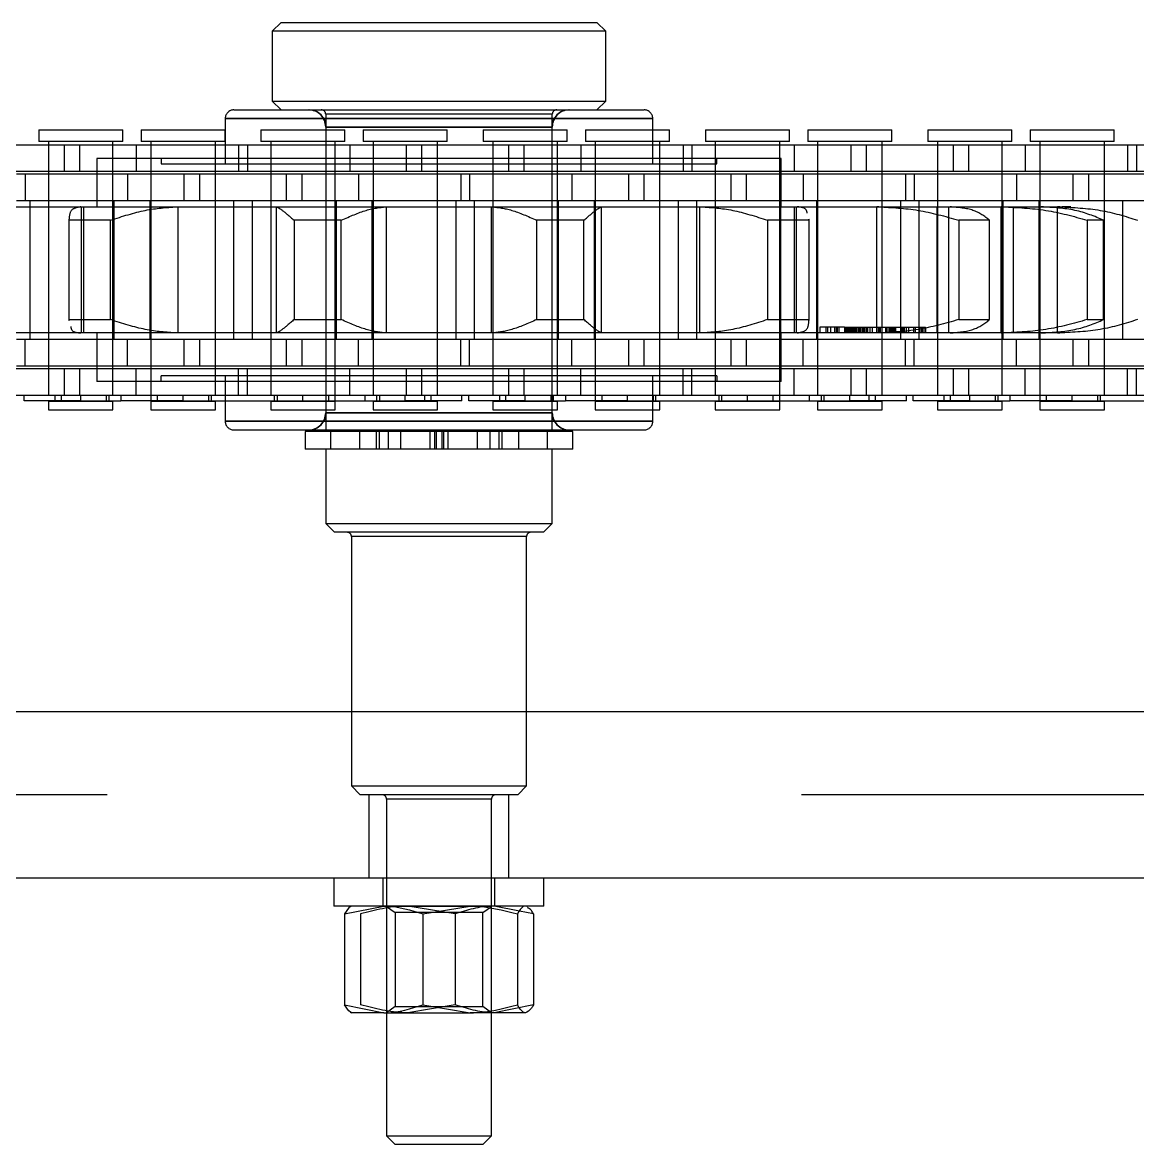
# Model space of a CAD drawing. Header units: metres. Extents: x 0 to 21025, y 0 to 14850.
# Drawn here: x 2632.6 to 2696.3, y 9031.4 to 9095.5 of the extents above; entities that cross this region are included whole.
import ezdxf

# ---------------------------------------------------------------- set-up
doc = ezdxf.new("R2010")
doc.units = ezdxf.units.M
doc.header["$LTSCALE"] = 25
doc.linetypes.add('HIDDEN2', pattern=[4.7625, 3.175, -1.5875])
doc.layers.add('SL4', color=4, linetype='Continuous')
doc.layers.add('ST1', color=7, linetype='HIDDEN2')

msp = doc.modelspace()

# ---------------------------------------------------------------- linework, layer by layer
at = {"layer": 'SL4'}
for p, q in [((2085.802, 9056.144), (2875.564, 9056.144)), ((2875.564, 9046.619), (1925.562, 9046.619)), ((2650.404, 9046.619), (2650.404, 9045.019)), ((2662.404, 9045.019), (2662.404, 9046.619)), ((2662.404, 9045.019), (2650.404, 9045.019)), ((2651.01, 9044.572), (2653.249, 9045.019)), ((2651.01, 9044.572), (2651.01, 9039.365)), ((2651.404, 9045.019), (2651.34, 9044.982)), ((2655.489, 9044.572), (2658.186, 9045.019)), ((2655.489, 9044.572), (2655.489, 9039.365)), ((2660.883, 9044.572), (2660.883, 9039.365)), ((2661.799, 9044.572), (2661.011, 9044.729)), ((2661.468, 9044.982), (2661.404, 9045.019)), ((2661.799, 9044.572), (2661.799, 9039.365)), ((2651.01, 9039.365), (2653.249, 9038.919)), ((2655.489, 9039.365), (2658.186, 9038.919)), ((2651.34, 9038.956), (2651.404, 9038.919)), ((2653.249, 9038.919), (2651.406, 9038.919)), ((2653.249, 9038.919), (2658.186, 9038.919)), ((2653.404, 9038.919), (2653.404, 9031.884)), ((2661.341, 9038.919), (2658.186, 9038.919)), ((2659.404, 9031.884), (2659.404, 9038.919)), ((2653.404, 9031.884), (2653.904, 9031.384)), ((2653.404, 9031.884), (2659.404, 9031.884)), ((2658.904, 9031.384), (2659.404, 9031.884)), ((2658.904, 9031.384), (2653.904, 9031.384))]:
    msp.add_line(p, q, dxfattribs=at)
for points, knots in [([(2651.467, 9045.019), (2651.426, 9045.012), (2651.271, 9044.987), (2651.12, 9044.747), (2651.01, 9044.572)], [0, 0, 0, 0, 0.268634, 1, 1, 1, 1]), ([(2653.249, 9045.019), (2653.302, 9045.018), (2654.059, 9045.012), (2654.8, 9044.784), (2655.489, 9044.572)], [0, 0, 0, 0, 0.070201, 1, 1, 1, 1]), ([(2658.186, 9045.019), (2658.25, 9045.018), (2659.161, 9045.012), (2660.053, 9044.784), (2660.883, 9044.572)], [0, 0, 0, 0, 0.0702006, 1, 1, 1, 1]), ([(2661.341, 9045.019), (2661.299, 9045.012), (2661.144, 9044.987), (2660.994, 9044.747), (2660.883, 9044.572)], [0, 0, 0, 0, 0.268634, 1, 1, 1, 1]), ([(2661.799, 9044.572), (2661.76, 9044.641), (2661.652, 9044.836), (2661.54, 9044.889), (2661.467, 9044.924)], [0, 0, 0, 0, 0.354732, 1, 1, 1, 1]), ([(2651.467, 9038.919), (2651.426, 9038.925), (2651.271, 9038.95), (2651.12, 9039.19), (2651.01, 9039.365)], [0, 0, 0, 0, 0.268634, 1, 1, 1, 1]), ([(2653.249, 9038.919), (2653.302, 9038.919), (2654.059, 9038.925), (2654.8, 9039.153), (2655.489, 9039.365)], [0, 0, 0, 0, 0.0702006, 1, 1, 1, 1]), ([(2658.186, 9038.919), (2658.25, 9038.919), (2659.161, 9038.925), (2660.053, 9039.153), (2660.883, 9039.365)], [0, 0, 0, 0, 0.070201, 1, 1, 1, 1]), ([(2661.341, 9038.919), (2661.299, 9038.925), (2661.144, 9038.95), (2660.994, 9039.19), (2660.883, 9039.365)], [0, 0, 0, 0, 0.2686336, 1, 1, 1, 1]), ([(2661.799, 9039.365), (2661.76, 9039.298), (2661.611, 9039.036), (2661.456, 9038.969), (2661.341, 9038.919)], [0, 0, 0, 0, 0.2575513, 1, 1, 1, 1])]:
    msp.add_open_spline(points, degree=3, knots=knots, dxfattribs=at)
at = {"layer": 'ST1'}
for p, q in [((2647.379, 9095.529), (2646.879, 9095.029)), ((2647.379, 9095.529), (2665.429, 9095.529)), ((2665.929, 9095.029), (2665.429, 9095.529)), ((2665.929, 9095.029), (2646.879, 9095.029)), ((2646.879, 9095.029), (2646.879, 9091.029)), ((2665.929, 9091.029), (2665.929, 9095.029)), ((2646.879, 9091.029), (2665.929, 9091.029)), ((2646.879, 9091.029), (2647.379, 9090.529)), ((2665.429, 9090.529), (2665.929, 9091.029)), ((2644.189, 9090.04), (2668.619, 9090.04)), ((2644.189, 9090.04), (2644.189, 9087.44)), ((2668.619, 9090.04), (2644.189, 9090.04)), ((2644.678, 9090.529), (2668.131, 9090.529)), ((2662.879, 9090.279), (2649.929, 9090.279)), ((2649.929, 9090.279), (2649.929, 9072.239)), ((2662.879, 9072.239), (2662.879, 9090.279)), ((2668.619, 9087.44), (2668.619, 9090.04)), ((2633.532, 9089.384), (2638.329, 9089.384)), ((2633.532, 9089.384), (2633.532, 9088.725)), ((2638.329, 9088.725), (2638.329, 9089.384)), ((2639.38, 9089.384), (2644.177, 9089.384)), ((2639.38, 9089.384), (2639.38, 9088.725)), ((2644.177, 9088.725), (2644.177, 9089.384)), ((2646.232, 9089.384), (2651.029, 9089.384)), ((2646.232, 9089.384), (2646.232, 9088.725)), ((2649.929, 9089.551), (2649.929, 9073.216)), ((2662.855, 9089.551), (2649.954, 9089.551)), ((2649.954, 9073.216), (2649.954, 9089.551)), ((2649.954, 9089.551), (2662.855, 9089.551)), ((2651.029, 9088.725), (2651.029, 9089.384)), ((2652.08, 9089.384), (2656.877, 9089.384)), ((2652.08, 9089.384), (2652.08, 9088.725)), ((2656.877, 9088.725), (2656.877, 9089.384)), ((2658.932, 9089.384), (2663.729, 9089.384)), ((2658.932, 9089.384), (2658.932, 9088.725)), ((2662.855, 9089.551), (2662.855, 9073.216)), ((2662.879, 9073.216), (2662.879, 9089.551)), ((2663.729, 9088.725), (2663.729, 9089.384)), ((2664.78, 9089.384), (2669.577, 9089.384)), ((2664.78, 9089.384), (2664.78, 9088.725)), ((2669.577, 9088.725), (2669.577, 9089.384)), ((2671.632, 9089.384), (2676.429, 9089.384)), ((2671.632, 9089.384), (2671.632, 9088.725)), ((2676.429, 9088.725), (2676.429, 9089.384)), ((2677.48, 9089.384), (2682.277, 9089.384)), ((2677.48, 9089.384), (2677.48, 9088.725)), ((2682.277, 9088.725), (2682.277, 9089.384)), ((2684.332, 9089.384), (2689.129, 9089.384)), ((2684.332, 9089.384), (2684.332, 9088.725)), ((2689.129, 9088.725), (2689.129, 9089.384)), ((2690.18, 9089.384), (2694.977, 9089.384)), ((2690.18, 9089.384), (2690.18, 9088.725)), ((2694.977, 9088.725), (2694.977, 9089.384)), ((2638.329, 9088.725), (2633.532, 9088.725)), ((2634.086, 9088.725), (2634.086, 9074.227)), ((2637.776, 9074.227), (2637.776, 9088.725)), ((2644.177, 9088.725), (2639.38, 9088.725)), ((2639.934, 9088.725), (2639.934, 9074.227)), ((2643.624, 9074.227), (2643.624, 9088.725)), ((2651.029, 9088.725), (2646.232, 9088.725)), ((2646.786, 9088.725), (2646.786, 9074.227)), ((2650.476, 9074.227), (2650.476, 9088.725)), ((2656.877, 9088.725), (2652.08, 9088.725)), ((2652.634, 9088.725), (2652.634, 9074.227)), ((2656.324, 9074.227), (2656.324, 9088.725)), ((2663.729, 9088.725), (2658.932, 9088.725)), ((2659.486, 9088.725), (2659.486, 9074.227)), ((2663.176, 9074.227), (2663.176, 9088.725)), ((2669.577, 9088.725), (2664.78, 9088.725)), ((2665.334, 9088.725), (2665.334, 9074.227)), ((2669.024, 9074.227), (2669.024, 9088.725)), ((2676.429, 9088.725), (2671.632, 9088.725)), ((2672.186, 9088.725), (2672.186, 9074.227)), ((2675.876, 9074.227), (2675.876, 9088.725)), ((2682.277, 9088.725), (2677.48, 9088.725)), ((2678.034, 9088.725), (2678.034, 9074.227)), ((2681.724, 9074.227), (2681.724, 9088.725)), ((2689.129, 9088.725), (2684.332, 9088.725)), ((2684.886, 9088.725), (2684.886, 9074.227)), ((2688.576, 9074.227), (2688.576, 9088.725)), ((2694.977, 9088.725), (2690.18, 9088.725)), ((2690.734, 9088.725), (2690.734, 9074.227)), ((2694.424, 9074.227), (2694.424, 9088.725)), ((2625.904, 9088.541), (2634.999, 9088.541)), ((2634.086, 9088.541), (2634.086, 9087.021)), ((2634.999, 9088.541), (2635.859, 9088.541)), ((2634.999, 9087.021), (2634.999, 9088.541)), ((2635.859, 9088.541), (2644.954, 9088.541)), ((2635.859, 9088.541), (2635.859, 9087.021)), ((2637.776, 9087.021), (2637.776, 9088.541)), ((2639.106, 9088.541), (2639.106, 9087.021)), ((2639.934, 9088.541), (2639.934, 9087.021)), ((2643.624, 9087.021), (2643.624, 9088.541)), ((2644.954, 9088.541), (2644.954, 9087.021)), ((2644.954, 9088.541), (2651.304, 9088.541)), ((2645.456, 9088.541), (2645.456, 9087.021)), ((2646.786, 9088.541), (2646.786, 9087.021)), ((2650.476, 9087.021), (2650.476, 9088.541)), ((2651.304, 9088.541), (2651.304, 9087.021)), ((2651.304, 9088.541), (2660.399, 9088.541)), ((2652.634, 9088.541), (2652.634, 9087.021)), ((2654.551, 9087.021), (2654.551, 9088.541)), ((2655.411, 9088.541), (2655.411, 9087.021)), ((2656.324, 9087.021), (2656.324, 9088.541)), ((2659.486, 9088.541), (2659.486, 9087.021)), ((2660.399, 9088.541), (2661.259, 9088.541)), ((2660.399, 9087.021), (2660.399, 9088.541)), ((2661.259, 9088.541), (2670.354, 9088.541)), ((2661.259, 9088.541), (2661.259, 9087.021)), ((2663.176, 9087.021), (2663.176, 9088.541)), ((2664.506, 9088.541), (2664.506, 9087.021)), ((2665.334, 9088.541), (2665.334, 9087.021)), ((2669.024, 9087.021), (2669.024, 9088.541)), ((2670.354, 9088.541), (2670.354, 9087.021)), ((2670.354, 9088.541), (2676.704, 9088.541)), ((2670.856, 9088.541), (2670.856, 9087.021)), ((2672.186, 9088.541), (2672.186, 9087.021)), ((2675.876, 9087.021), (2675.876, 9088.541)), ((2676.704, 9088.541), (2676.704, 9087.021)), ((2676.704, 9088.541), (2685.799, 9088.541)), ((2678.034, 9088.541), (2678.034, 9087.021)), ((2679.951, 9087.021), (2679.951, 9088.541)), ((2680.811, 9088.541), (2680.811, 9087.021)), ((2681.724, 9087.021), (2681.724, 9088.541)), ((2684.886, 9088.541), (2684.886, 9087.021)), ((2685.799, 9088.541), (2686.659, 9088.541)), ((2685.799, 9087.021), (2685.799, 9088.541)), ((2686.659, 9088.541), (2695.754, 9088.541)), ((2686.659, 9088.541), (2686.659, 9087.021)), ((2688.576, 9087.021), (2688.576, 9088.541)), ((2689.906, 9088.541), (2689.906, 9087.021)), ((2690.734, 9088.541), (2690.734, 9087.021)), ((2694.424, 9087.021), (2694.424, 9088.541)), ((2695.754, 9088.541), (2695.754, 9087.021)), ((2695.754, 9088.541), (2702.104, 9088.541)), ((2696.256, 9088.541), (2696.256, 9087.021)), ((2636.86, 9087.759), (2636.86, 9084.989)), ((2675.948, 9087.759), (2636.86, 9087.759)), ((2640.525, 9087.759), (2640.525, 9087.44)), ((2640.525, 9087.44), (2672.284, 9087.44)), ((2672.284, 9087.44), (2672.284, 9087.759)), ((2675.948, 9084.989), (2675.948, 9087.759)), ((2625.904, 9087.021), (2634.999, 9087.021)), ((2632.254, 9086.869), (2638.604, 9086.869)), ((2632.756, 9086.869), (2632.756, 9085.349)), ((2634.086, 9086.869), (2634.086, 9085.349)), ((2634.999, 9087.021), (2635.859, 9087.021)), ((2635.859, 9087.021), (2644.954, 9087.021)), ((2637.776, 9085.349), (2637.776, 9086.869)), ((2638.604, 9086.869), (2638.604, 9085.349)), ((2638.604, 9086.869), (2647.699, 9086.869)), ((2639.934, 9086.869), (2639.934, 9085.349)), ((2641.851, 9085.349), (2641.851, 9086.869)), ((2642.711, 9086.869), (2642.711, 9085.349)), ((2643.624, 9085.349), (2643.624, 9086.869)), ((2644.954, 9087.021), (2651.304, 9087.021)), ((2646.786, 9086.869), (2646.786, 9085.349)), ((2647.699, 9086.869), (2648.559, 9086.869)), ((2647.699, 9085.349), (2647.699, 9086.869)), ((2648.559, 9086.869), (2657.654, 9086.869)), ((2648.559, 9086.869), (2648.559, 9085.349)), ((2650.476, 9085.349), (2650.476, 9086.869)), ((2651.304, 9087.021), (2660.399, 9087.021)), ((2651.806, 9086.869), (2651.806, 9085.349)), ((2652.634, 9086.869), (2652.634, 9085.349)), ((2656.324, 9085.349), (2656.324, 9086.869)), ((2657.654, 9086.869), (2657.654, 9085.349)), ((2657.654, 9086.869), (2664.004, 9086.869)), ((2658.156, 9086.869), (2658.156, 9085.349)), ((2659.486, 9086.869), (2659.486, 9085.349)), ((2660.399, 9087.021), (2661.259, 9087.021)), ((2661.259, 9087.021), (2670.354, 9087.021)), ((2663.176, 9085.349), (2663.176, 9086.869)), ((2664.004, 9086.869), (2664.004, 9085.349)), ((2664.004, 9086.869), (2673.099, 9086.869)), ((2665.334, 9086.869), (2665.334, 9085.349)), ((2667.251, 9085.349), (2667.251, 9086.869)), ((2668.111, 9086.869), (2668.111, 9085.349)), ((2669.024, 9085.349), (2669.024, 9086.869)), ((2670.354, 9087.021), (2676.704, 9087.021)), ((2672.186, 9086.869), (2672.186, 9085.349)), ((2673.099, 9086.869), (2673.959, 9086.869)), ((2673.099, 9085.349), (2673.099, 9086.869)), ((2673.959, 9086.869), (2683.054, 9086.869)), ((2673.959, 9086.869), (2673.959, 9085.349)), ((2675.876, 9085.349), (2675.876, 9086.869)), ((2676.704, 9087.021), (2685.799, 9087.021)), ((2677.206, 9086.869), (2677.206, 9085.349)), ((2678.034, 9086.869), (2678.034, 9085.349)), ((2681.724, 9085.349), (2681.724, 9086.869)), ((2683.054, 9086.869), (2683.054, 9085.349)), ((2683.054, 9086.869), (2689.404, 9086.869)), ((2683.556, 9086.869), (2683.556, 9085.349)), ((2684.886, 9086.869), (2684.886, 9085.349)), ((2685.799, 9087.021), (2686.659, 9087.021)), ((2686.659, 9087.021), (2695.754, 9087.021)), ((2688.576, 9085.349), (2688.576, 9086.869)), ((2689.404, 9086.869), (2689.404, 9085.349)), ((2689.404, 9086.869), (2698.499, 9086.869)), ((2690.734, 9086.869), (2690.734, 9085.349)), ((2692.651, 9085.349), (2692.651, 9086.869)), ((2693.51, 9086.869), (2693.51, 9085.349)), ((2694.424, 9085.349), (2694.424, 9086.869)), ((2695.754, 9087.021), (2702.104, 9087.021)), ((2631.385, 9084.989), (2635.93, 9084.989)), ((2632.254, 9085.349), (2638.604, 9085.349)), ((2633.039, 9077.419), (2633.039, 9085.349)), ((2634.086, 9085.349), (2634.086, 9077.419)), ((2635.93, 9084.989), (2641.412, 9084.989)), ((2635.968, 9077.779), (2635.968, 9084.989)), ((2636.118, 9077.779), (2636.118, 9084.989)), ((2637.776, 9077.419), (2637.776, 9085.349)), ((2637.819, 9085.349), (2637.819, 9077.419)), ((2638.604, 9085.349), (2647.699, 9085.349)), ((2639.891, 9077.419), (2639.891, 9085.349)), ((2639.934, 9085.349), (2639.934, 9077.419)), ((2641.412, 9084.989), (2641.5, 9084.989)), ((2641.5, 9077.779), (2641.5, 9084.989)), ((2641.5, 9084.989), (2647.122, 9084.989)), ((2643.624, 9077.419), (2643.624, 9085.349)), ((2644.671, 9085.349), (2644.671, 9077.419)), ((2645.739, 9077.419), (2645.739, 9085.349)), ((2646.786, 9085.349), (2646.786, 9077.419)), ((2647.122, 9077.779), (2647.122, 9084.989)), ((2647.122, 9084.989), (2647.129, 9084.989)), ((2647.129, 9084.989), (2653.362, 9084.989)), ((2647.699, 9085.349), (2648.559, 9085.349)), ((2648.559, 9085.349), (2657.654, 9085.349)), ((2650.476, 9077.419), (2650.476, 9085.349)), ((2650.519, 9085.349), (2650.519, 9077.419)), ((2652.591, 9077.419), (2652.591, 9085.349)), ((2652.634, 9085.349), (2652.634, 9077.419)), ((2653.362, 9084.989), (2653.412, 9084.989)), ((2653.412, 9077.779), (2653.412, 9084.989)), ((2653.412, 9084.989), (2659.396, 9084.989)), ((2656.324, 9077.419), (2656.324, 9085.349)), ((2657.371, 9085.349), (2657.371, 9077.419)), ((2657.654, 9085.349), (2664.004, 9085.349)), ((2658.439, 9077.419), (2658.439, 9085.349)), ((2659.396, 9077.779), (2659.396, 9084.989)), ((2659.396, 9084.989), (2659.446, 9084.989)), ((2659.446, 9084.989), (2665.68, 9084.989)), ((2659.486, 9085.349), (2659.486, 9077.419)), ((2663.176, 9077.419), (2663.176, 9085.349)), ((2663.219, 9085.349), (2663.219, 9077.419)), ((2664.004, 9085.349), (2673.099, 9085.349)), ((2665.291, 9077.419), (2665.291, 9085.349)), ((2665.334, 9085.349), (2665.334, 9077.419)), ((2665.68, 9084.989), (2665.686, 9084.989)), ((2665.686, 9077.779), (2665.686, 9084.989)), ((2665.686, 9084.989), (2671.309, 9084.989)), ((2669.024, 9077.419), (2669.024, 9085.349)), ((2670.071, 9085.349), (2670.071, 9077.419)), ((2671.139, 9077.419), (2671.139, 9085.349)), ((2671.309, 9077.779), (2671.309, 9084.989)), ((2671.309, 9084.989), (2671.397, 9084.989)), ((2671.397, 9084.989), (2676.878, 9084.989)), ((2672.186, 9085.349), (2672.186, 9077.419)), ((2673.099, 9085.349), (2673.959, 9085.349)), ((2673.959, 9085.349), (2683.054, 9085.349)), ((2675.876, 9077.419), (2675.876, 9085.349)), ((2675.919, 9085.349), (2675.919, 9077.419)), ((2676.69, 9084.989), (2676.69, 9077.779)), ((2676.84, 9077.779), (2676.84, 9084.989)), ((2676.878, 9084.989), (2681.424, 9084.989)), ((2677.991, 9077.419), (2677.991, 9085.349)), ((2678.034, 9085.349), (2678.034, 9077.419)), ((2681.424, 9077.779), (2681.424, 9084.989)), ((2681.424, 9084.989), (2681.539, 9084.989)), ((2681.539, 9084.989), (2681.424, 9084.989)), ((2681.539, 9084.989), (2685.607, 9084.989)), ((2681.724, 9077.419), (2681.724, 9085.349)), ((2682.771, 9085.349), (2682.771, 9077.419)), ((2683.054, 9085.349), (2689.404, 9085.349)), ((2683.839, 9077.419), (2683.839, 9085.349)), ((2684.86, 9084.989), (2684.86, 9077.779)), ((2684.886, 9085.349), (2684.886, 9077.419)), ((2685.529, 9077.779), (2685.529, 9084.989)), ((2685.607, 9084.989), (2688.521, 9084.989)), ((2688.521, 9077.779), (2688.521, 9084.989)), ((2688.521, 9084.989), (2688.649, 9084.989)), ((2688.649, 9084.989), (2688.521, 9084.989)), ((2688.576, 9077.419), (2688.576, 9085.349)), ((2688.619, 9085.349), (2688.619, 9077.419)), ((2688.649, 9084.989), (2690.814, 9084.989)), ((2689.207, 9084.989), (2689.207, 9077.779)), ((2689.404, 9085.349), (2698.499, 9085.349)), ((2690.691, 9077.419), (2690.691, 9085.349)), ((2690.705, 9077.779), (2690.705, 9084.989)), ((2690.734, 9085.349), (2690.734, 9077.419)), ((2690.814, 9084.989), (2691.744, 9084.989)), ((2691.744, 9077.779), (2691.744, 9084.989)), ((2691.744, 9084.989), (2691.871, 9084.989)), ((2691.871, 9084.989), (2691.744, 9084.989)), ((2691.871, 9084.989), (2692.012, 9084.989)), ((2692.508, 9084.979), (2692.012, 9084.989)), ((2694.424, 9077.419), (2694.424, 9085.349)), ((2695.47, 9085.349), (2695.47, 9077.419)), ((2635.256, 9084.284), (2635.256, 9078.483)), ((2637.634, 9084.227), (2635.258, 9084.227)), ((2635.258, 9084.227), (2635.258, 9078.541)), ((2637.634, 9078.541), (2637.634, 9084.227)), ((2650.823, 9084.227), (2648.122, 9084.227)), ((2648.122, 9084.227), (2648.122, 9078.541)), ((2650.823, 9078.541), (2650.823, 9084.227)), ((2661.985, 9084.227), (2661.985, 9078.541)), ((2664.686, 9084.227), (2661.985, 9084.227)), ((2664.686, 9078.541), (2664.686, 9084.227)), ((2675.175, 9084.227), (2675.175, 9078.541)), ((2677.55, 9084.227), (2675.175, 9084.227)), ((2677.55, 9084.227), (2677.535, 9084.284)), ((2677.55, 9078.541), (2677.55, 9084.227)), ((2677.552, 9078.483), (2677.552, 9084.284)), ((2686.1, 9084.227), (2686.1, 9078.541)), ((2687.864, 9084.227), (2686.1, 9084.227)), ((2687.864, 9078.541), (2687.864, 9084.227)), ((2693.444, 9084.227), (2693.444, 9078.541)), ((2694.382, 9084.227), (2693.444, 9084.227)), ((2694.382, 9078.541), (2694.382, 9084.227)), ((2635.258, 9078.541), (2637.634, 9078.541)), ((2635.258, 9078.541), (2635.273, 9078.483)), ((2648.122, 9078.541), (2650.823, 9078.541)), ((2661.985, 9078.541), (2664.686, 9078.541)), ((2675.175, 9078.541), (2677.55, 9078.541)), ((2686.1, 9078.541), (2687.864, 9078.541)), ((2693.444, 9078.541), (2694.382, 9078.541)), ((2679.005, 9078.113), (2678.165, 9078.113)), ((2678.165, 9078.113), (2678.165, 9077.779)), ((2678.5, 9078.113), (2678.5, 9077.779)), ((2678.603, 9078.113), (2678.603, 9077.779)), ((2678.773, 9078.113), (2678.773, 9077.779)), ((2679.157, 9078.113), (2679.005, 9078.113)), ((2679.005, 9078.113), (2679.005, 9077.779)), ((2679.108, 9078.113), (2679.108, 9077.779)), ((2679.572, 9078.113), (2679.157, 9078.113)), ((2679.157, 9078.113), (2679.157, 9077.779)), ((2679.249, 9078.113), (2679.249, 9077.779)), ((2679.572, 9078.113), (2682.001, 9078.113)), ((2679.572, 9078.113), (2679.572, 9077.779)), ((2679.631, 9078.113), (2679.631, 9077.779)), ((2679.632, 9078.113), (2679.632, 9077.779)), ((2679.682, 9078.113), (2679.682, 9077.779)), ((2679.695, 9078.113), (2679.695, 9077.779)), ((2679.696, 9078.113), (2679.696, 9077.779)), ((2679.754, 9078.113), (2679.754, 9077.779)), ((2679.83, 9078.113), (2679.83, 9077.779)), ((2679.839, 9078.113), (2679.839, 9077.779)), ((2679.869, 9078.113), (2679.869, 9077.779)), ((2679.944, 9078.113), (2679.944, 9077.779)), ((2679.946, 9078.113), (2679.946, 9077.779)), ((2679.954, 9078.113), (2679.954, 9077.779)), ((2679.967, 9078.113), (2679.967, 9077.779)), ((2680.06, 9078.113), (2680.06, 9077.779)), ((2680.08, 9078.113), (2680.08, 9077.779)), ((2680.088, 9078.113), (2680.088, 9077.779)), ((2680.157, 9078.113), (2680.157, 9077.779)), ((2680.25, 9078.113), (2680.25, 9077.779)), ((2680.334, 9078.113), (2680.334, 9077.779)), ((2680.413, 9078.113), (2680.413, 9077.779)), ((2680.462, 9078.113), (2680.462, 9077.779)), ((2680.565, 9078.113), (2680.565, 9077.779)), ((2680.598, 9078.113), (2680.598, 9077.779)), ((2680.6, 9078.113), (2680.6, 9077.779)), ((2680.633, 9078.113), (2680.633, 9077.779)), ((2680.672, 9078.113), (2680.672, 9077.779)), ((2680.707, 9078.113), (2680.707, 9077.779)), ((2680.71, 9078.113), (2680.71, 9077.779)), ((2680.735, 9078.113), (2680.735, 9077.779)), ((2680.739, 9078.113), (2680.739, 9077.779)), ((2680.827, 9078.113), (2680.827, 9077.779)), ((2680.841, 9078.113), (2680.841, 9077.779)), ((2680.857, 9078.113), (2680.857, 9077.779)), ((2680.876, 9078.113), (2680.876, 9077.779)), ((2680.884, 9078.113), (2680.884, 9077.779)), ((2681.018, 9078.113), (2681.018, 9077.779)), ((2681.177, 9077.779), (2681.177, 9078.113)), ((2681.512, 9077.779), (2681.512, 9078.113)), ((2681.56, 9078.113), (2681.56, 9077.779)), ((2681.622, 9078.113), (2681.622, 9077.779)), ((2681.921, 9078.113), (2681.921, 9077.779)), ((2681.962, 9078.113), (2681.962, 9077.779)), ((2681.983, 9078.113), (2681.983, 9077.779)), ((2682.001, 9078.113), (2682.392, 9078.113)), ((2682.001, 9078.113), (2682.001, 9077.779)), ((2682.111, 9078.113), (2682.111, 9077.779)), ((2682.157, 9078.113), (2682.157, 9077.779)), ((2682.237, 9078.113), (2682.237, 9077.779)), ((2682.291, 9078.113), (2682.291, 9077.779)), ((2682.346, 9078.113), (2682.346, 9077.779)), ((2682.363, 9078.113), (2682.363, 9077.779)), ((2682.384, 9078.113), (2682.384, 9077.779)), ((2682.392, 9078.113), (2682.392, 9077.779)), ((2682.392, 9078.113), (2683.239, 9078.113)), ((2682.464, 9078.113), (2682.464, 9077.779)), ((2682.487, 9078.113), (2682.487, 9077.779)), ((2682.822, 9078.113), (2682.822, 9077.779)), ((2682.849, 9078.113), (2682.849, 9077.779)), ((2682.895, 9078.113), (2682.895, 9077.779)), ((2682.933, 9078.113), (2682.933, 9077.779)), ((2682.981, 9078.113), (2682.981, 9077.779)), ((2683.102, 9078.113), (2683.102, 9077.779)), ((2683.239, 9078.113), (2683.239, 9077.779)), ((2683.239, 9078.113), (2683.521, 9078.113)), ((2683.521, 9078.113), (2683.605, 9078.113)), ((2683.521, 9078.113), (2683.521, 9077.779)), ((2683.605, 9078.113), (2683.605, 9077.779)), ((2683.605, 9078.113), (2683.93, 9078.113)), ((2683.84, 9078.113), (2683.84, 9077.779)), ((2683.93, 9078.113), (2683.966, 9078.113)), ((2683.93, 9078.113), (2683.93, 9077.779)), ((2683.966, 9078.113), (2683.966, 9077.779)), ((2683.966, 9078.113), (2684.173, 9078.113)), ((2684.008, 9078.113), (2684.008, 9077.779)), ((2684.046, 9078.113), (2684.046, 9077.779)), ((2684.163, 9078.113), (2684.163, 9077.779)), ((2684.173, 9078.113), (2684.173, 9077.779)), ((2684.173, 9078.113), (2684.208, 9078.113)), ((2684.194, 9078.113), (2684.194, 9077.779)), ((2684.208, 9078.113), (2684.208, 9077.779)), ((2635.93, 9077.779), (2631.385, 9077.779)), ((2632.254, 9077.419), (2638.604, 9077.419)), ((2632.756, 9075.899), (2632.756, 9077.419)), ((2634.086, 9077.419), (2634.086, 9075.899)), ((2641.412, 9077.779), (2635.93, 9077.779)), ((2636.86, 9077.779), (2636.86, 9075.009)), ((2637.776, 9075.899), (2637.776, 9077.419)), ((2638.604, 9075.899), (2638.604, 9077.419)), ((2638.604, 9077.419), (2647.699, 9077.419)), ((2639.934, 9077.419), (2639.934, 9075.899)), ((2641.5, 9077.779), (2641.412, 9077.779)), ((2647.122, 9077.779), (2641.5, 9077.779)), ((2641.851, 9075.899), (2641.851, 9077.419)), ((2642.711, 9077.419), (2642.711, 9075.899)), ((2643.624, 9075.899), (2643.624, 9077.419)), ((2646.786, 9077.419), (2646.786, 9075.899)), ((2647.129, 9077.779), (2647.122, 9077.779)), ((2653.362, 9077.779), (2647.129, 9077.779)), ((2647.699, 9077.419), (2648.559, 9077.419)), ((2647.699, 9075.899), (2647.699, 9077.419)), ((2648.559, 9077.419), (2657.654, 9077.419)), ((2648.559, 9077.419), (2648.559, 9075.899)), ((2650.476, 9075.899), (2650.476, 9077.419)), ((2651.806, 9075.899), (2651.806, 9077.419)), ((2652.634, 9077.419), (2652.634, 9075.899)), ((2653.412, 9077.779), (2653.362, 9077.779)), ((2659.396, 9077.779), (2653.412, 9077.779)), ((2656.324, 9075.899), (2656.324, 9077.419)), ((2657.654, 9075.899), (2657.654, 9077.419)), ((2657.654, 9077.419), (2664.004, 9077.419)), ((2658.156, 9075.899), (2658.156, 9077.419)), ((2659.446, 9077.779), (2659.396, 9077.779)), ((2665.68, 9077.779), (2659.446, 9077.779)), ((2659.486, 9077.419), (2659.486, 9075.899)), ((2663.176, 9075.899), (2663.176, 9077.419)), ((2664.004, 9075.899), (2664.004, 9077.419)), ((2664.004, 9077.419), (2673.099, 9077.419)), ((2665.334, 9077.419), (2665.334, 9075.899)), ((2665.686, 9077.779), (2665.68, 9077.779)), ((2671.309, 9077.779), (2665.686, 9077.779)), ((2667.251, 9075.899), (2667.251, 9077.419)), ((2668.111, 9077.419), (2668.111, 9075.899)), ((2669.024, 9075.899), (2669.024, 9077.419)), ((2671.397, 9077.779), (2671.309, 9077.779)), ((2676.878, 9077.779), (2671.397, 9077.779)), ((2672.186, 9077.419), (2672.186, 9075.899)), ((2673.099, 9077.419), (2673.959, 9077.419)), ((2673.099, 9075.899), (2673.099, 9077.419)), ((2673.959, 9077.419), (2683.054, 9077.419)), ((2673.959, 9077.419), (2673.959, 9075.899)), ((2675.876, 9075.899), (2675.876, 9077.419)), ((2675.948, 9075.009), (2675.948, 9077.779)), ((2681.424, 9077.779), (2676.878, 9077.779)), ((2677.206, 9075.899), (2677.206, 9077.419)), ((2678.034, 9077.419), (2678.034, 9075.899)), ((2681.539, 9077.779), (2681.424, 9077.779)), ((2685.607, 9077.779), (2681.539, 9077.779)), ((2681.724, 9075.899), (2681.724, 9077.419)), ((2683.054, 9075.899), (2683.054, 9077.419)), ((2683.054, 9077.419), (2689.404, 9077.419)), ((2683.556, 9075.899), (2683.556, 9077.419)), ((2684.886, 9077.419), (2684.886, 9075.899)), ((2688.521, 9077.779), (2685.607, 9077.779)), ((2688.649, 9077.779), (2688.521, 9077.779)), ((2688.521, 9077.779), (2688.649, 9077.779)), ((2688.576, 9075.899), (2688.576, 9077.419)), ((2690.814, 9077.779), (2688.649, 9077.779)), ((2689.404, 9075.899), (2689.404, 9077.419)), ((2689.404, 9077.419), (2698.499, 9077.419)), ((2690.734, 9077.419), (2690.734, 9075.899)), ((2691.744, 9077.779), (2690.814, 9077.779)), ((2691.871, 9077.779), (2691.744, 9077.779)), ((2691.744, 9077.779), (2691.871, 9077.779)), ((2692.012, 9077.779), (2691.871, 9077.779)), ((2692.651, 9075.899), (2692.651, 9077.419)), ((2693.51, 9077.419), (2693.51, 9075.899)), ((2694.424, 9075.899), (2694.424, 9077.419)), ((2632.254, 9075.899), (2638.604, 9075.899)), ((2638.604, 9075.899), (2647.699, 9075.899)), ((2647.699, 9075.899), (2648.559, 9075.899)), ((2648.559, 9075.899), (2657.654, 9075.899)), ((2657.654, 9075.899), (2664.004, 9075.899)), ((2664.004, 9075.899), (2673.099, 9075.899)), ((2673.099, 9075.899), (2673.959, 9075.899)), ((2673.959, 9075.899), (2683.054, 9075.899)), ((2683.054, 9075.899), (2689.404, 9075.899)), ((2689.404, 9075.899), (2698.499, 9075.899)), ((2625.904, 9075.747), (2634.999, 9075.747)), ((2634.086, 9075.747), (2634.086, 9074.227)), ((2634.999, 9075.747), (2635.859, 9075.747)), ((2634.999, 9074.227), (2634.999, 9075.747)), ((2635.859, 9075.747), (2644.954, 9075.747)), ((2635.859, 9075.747), (2635.859, 9074.227)), ((2637.776, 9074.227), (2637.776, 9075.747)), ((2639.106, 9074.227), (2639.106, 9075.747)), ((2639.934, 9075.747), (2639.934, 9073.894)), ((2672.284, 9075.327), (2640.525, 9075.327)), ((2640.525, 9075.009), (2640.525, 9075.327)), ((2643.624, 9074.227), (2643.624, 9075.747)), ((2644.189, 9075.327), (2644.189, 9072.727)), ((2644.954, 9074.227), (2644.954, 9075.747)), ((2644.954, 9075.747), (2651.304, 9075.747)), ((2645.456, 9074.227), (2645.456, 9075.747)), ((2646.786, 9075.747), (2646.786, 9074.227)), ((2650.476, 9073.894), (2650.476, 9075.747)), ((2651.304, 9074.227), (2651.304, 9075.747)), ((2651.304, 9075.747), (2660.399, 9075.747)), ((2652.634, 9075.747), (2652.634, 9074.227)), ((2654.551, 9074.227), (2654.551, 9075.747)), ((2655.411, 9075.747), (2655.411, 9074.227)), ((2656.324, 9074.227), (2656.324, 9075.747)), ((2659.486, 9075.747), (2659.486, 9074.227)), ((2660.399, 9075.747), (2661.259, 9075.747)), ((2660.399, 9074.227), (2660.399, 9075.747)), ((2661.259, 9075.747), (2670.354, 9075.747)), ((2661.259, 9075.747), (2661.259, 9074.227)), ((2663.176, 9074.227), (2663.176, 9075.747)), ((2664.506, 9074.227), (2664.506, 9075.747)), ((2665.334, 9075.747), (2665.334, 9073.894)), ((2668.619, 9072.727), (2668.619, 9075.327)), ((2669.024, 9074.227), (2669.024, 9075.747)), ((2670.354, 9074.227), (2670.354, 9075.747)), ((2670.354, 9075.747), (2676.704, 9075.747)), ((2670.856, 9074.227), (2670.856, 9075.747)), ((2672.186, 9075.747), (2672.186, 9074.227)), ((2672.284, 9075.327), (2672.284, 9075.009)), ((2675.876, 9073.894), (2675.876, 9075.747)), ((2676.704, 9074.227), (2676.704, 9075.747)), ((2676.704, 9075.747), (2685.799, 9075.747)), ((2678.034, 9075.747), (2678.034, 9074.227)), ((2679.951, 9074.227), (2679.951, 9075.747)), ((2680.811, 9075.747), (2680.811, 9074.227)), ((2681.724, 9074.227), (2681.724, 9075.747)), ((2684.886, 9075.747), (2684.886, 9074.227)), ((2685.799, 9075.747), (2686.659, 9075.747)), ((2685.799, 9074.227), (2685.799, 9075.747)), ((2686.659, 9075.747), (2695.754, 9075.747)), ((2686.659, 9075.747), (2686.659, 9074.227)), ((2688.576, 9074.227), (2688.576, 9075.747)), ((2689.906, 9074.227), (2689.906, 9075.747)), ((2690.734, 9075.747), (2690.734, 9073.894)), ((2694.424, 9074.227), (2694.424, 9075.747)), ((2695.754, 9074.227), (2695.754, 9075.747)), ((2695.754, 9075.747), (2702.104, 9075.747)), ((2696.256, 9074.227), (2696.256, 9075.747)), ((2675.948, 9075.009), (2636.86, 9075.009)), ((2625.904, 9074.227), (2634.999, 9074.227)), ((2632.7, 9073.894), (2632.7, 9074.227)), ((2634.455, 9074.227), (2634.455, 9073.858)), ((2634.824, 9073.894), (2634.824, 9074.227)), ((2634.999, 9074.227), (2635.859, 9074.227)), ((2635.859, 9074.227), (2644.954, 9074.227)), ((2635.931, 9073.894), (2635.931, 9074.227)), ((2637.407, 9073.858), (2637.407, 9074.227)), ((2637.55, 9073.894), (2637.55, 9074.227)), ((2638.227, 9074.227), (2638.227, 9073.894)), ((2640.303, 9074.227), (2640.303, 9073.858)), ((2641.779, 9073.894), (2641.779, 9074.227)), ((2643.255, 9073.858), (2643.255, 9074.227)), ((2643.398, 9073.894), (2643.398, 9074.227)), ((2644.954, 9074.227), (2651.304, 9074.227)), ((2647.012, 9073.894), (2647.012, 9074.227)), ((2647.155, 9074.227), (2647.155, 9073.858)), ((2648.631, 9073.894), (2648.631, 9074.227)), ((2650.107, 9073.858), (2650.107, 9074.227)), ((2651.304, 9074.227), (2660.399, 9074.227)), ((2652.183, 9073.894), (2652.183, 9074.227)), ((2652.86, 9073.894), (2652.86, 9074.227)), ((2653.003, 9074.227), (2653.003, 9073.858)), ((2654.479, 9073.894), (2654.479, 9074.227)), ((2655.586, 9073.894), (2655.586, 9074.227)), ((2655.955, 9073.858), (2655.955, 9074.227)), ((2657.709, 9073.894), (2657.709, 9074.227)), ((2658.1, 9073.894), (2658.1, 9074.227)), ((2659.855, 9074.227), (2659.855, 9073.858)), ((2660.224, 9073.894), (2660.224, 9074.227)), ((2660.399, 9074.227), (2661.259, 9074.227)), ((2661.259, 9074.227), (2670.354, 9074.227)), ((2661.331, 9073.894), (2661.331, 9074.227)), ((2662.807, 9073.858), (2662.807, 9074.227)), ((2662.95, 9073.894), (2662.95, 9074.227)), ((2663.627, 9074.227), (2663.627, 9073.894)), ((2665.703, 9074.227), (2665.703, 9073.858)), ((2667.179, 9073.894), (2667.179, 9074.227)), ((2668.655, 9073.858), (2668.655, 9074.227)), ((2668.798, 9073.894), (2668.798, 9074.227)), ((2670.354, 9074.227), (2676.704, 9074.227)), ((2672.412, 9073.894), (2672.412, 9074.227)), ((2672.555, 9074.227), (2672.555, 9073.858)), ((2674.031, 9073.894), (2674.031, 9074.227)), ((2675.507, 9073.858), (2675.507, 9074.227)), ((2676.704, 9074.227), (2685.799, 9074.227)), ((2677.583, 9073.894), (2677.583, 9074.227)), ((2678.26, 9073.894), (2678.26, 9074.227)), ((2678.403, 9074.227), (2678.403, 9073.858)), ((2679.879, 9073.894), (2679.879, 9074.227)), ((2680.986, 9073.894), (2680.986, 9074.227)), ((2681.355, 9073.858), (2681.355, 9074.227)), ((2683.109, 9073.894), (2683.109, 9074.227)), ((2683.5, 9073.894), (2683.5, 9074.227)), ((2685.255, 9074.227), (2685.255, 9073.858)), ((2685.624, 9073.894), (2685.624, 9074.227)), ((2685.799, 9074.227), (2686.659, 9074.227)), ((2686.659, 9074.227), (2695.754, 9074.227)), ((2686.731, 9073.894), (2686.731, 9074.227)), ((2688.207, 9073.858), (2688.207, 9074.227)), ((2688.35, 9073.894), (2688.35, 9074.227)), ((2689.027, 9074.227), (2689.027, 9073.894)), ((2691.103, 9074.227), (2691.103, 9073.858)), ((2692.579, 9073.894), (2692.579, 9074.227)), ((2694.055, 9073.858), (2694.055, 9074.227)), ((2694.198, 9073.894), (2694.198, 9074.227)), ((2695.754, 9074.227), (2702.104, 9074.227)), ((2635.931, 9073.894), (2632.7, 9073.894)), ((2637.776, 9073.858), (2634.086, 9073.858)), ((2634.086, 9073.858), (2634.086, 9073.384)), ((2634.086, 9073.384), (2637.776, 9073.384)), ((2635.931, 9073.894), (2638.227, 9073.894)), ((2637.776, 9073.384), (2637.776, 9073.858)), ((2641.779, 9073.894), (2638.227, 9073.894)), ((2643.624, 9073.858), (2639.934, 9073.858)), ((2639.934, 9073.858), (2639.934, 9073.384)), ((2639.934, 9073.384), (2643.624, 9073.384)), ((2641.779, 9073.894), (2654.479, 9073.894)), ((2643.624, 9073.384), (2643.624, 9073.858)), ((2650.476, 9073.858), (2646.786, 9073.858)), ((2646.786, 9073.858), (2646.786, 9073.384)), ((2646.786, 9073.384), (2650.476, 9073.384)), ((2650.476, 9073.384), (2650.476, 9073.858)), ((2656.324, 9073.858), (2652.634, 9073.858)), ((2652.634, 9073.858), (2652.634, 9073.384)), ((2652.634, 9073.384), (2656.324, 9073.384)), ((2657.709, 9073.894), (2654.479, 9073.894)), ((2656.324, 9073.384), (2656.324, 9073.858)), ((2661.331, 9073.894), (2658.1, 9073.894)), ((2663.176, 9073.858), (2659.486, 9073.858)), ((2659.486, 9073.858), (2659.486, 9073.384)), ((2659.486, 9073.384), (2663.176, 9073.384)), ((2661.331, 9073.894), (2663.627, 9073.894)), ((2663.176, 9073.384), (2663.176, 9073.858)), ((2667.179, 9073.894), (2663.627, 9073.894)), ((2669.024, 9073.858), (2665.334, 9073.858)), ((2665.334, 9073.858), (2665.334, 9073.384)), ((2665.334, 9073.384), (2669.024, 9073.384)), ((2667.179, 9073.894), (2679.879, 9073.894)), ((2669.024, 9073.384), (2669.024, 9073.858)), ((2675.876, 9073.858), (2672.186, 9073.858)), ((2672.186, 9073.858), (2672.186, 9073.384)), ((2672.186, 9073.384), (2675.876, 9073.384)), ((2675.876, 9073.384), (2675.876, 9073.858)), ((2681.724, 9073.858), (2678.034, 9073.858)), ((2678.034, 9073.858), (2678.034, 9073.384)), ((2678.034, 9073.384), (2681.724, 9073.384)), ((2683.109, 9073.894), (2679.879, 9073.894)), ((2681.724, 9073.384), (2681.724, 9073.858)), ((2686.731, 9073.894), (2683.5, 9073.894)), ((2688.576, 9073.858), (2684.886, 9073.858)), ((2684.886, 9073.858), (2684.886, 9073.384)), ((2684.886, 9073.384), (2688.576, 9073.384)), ((2686.731, 9073.894), (2689.027, 9073.894)), ((2688.576, 9073.384), (2688.576, 9073.858)), ((2692.579, 9073.894), (2689.027, 9073.894)), ((2694.424, 9073.858), (2690.734, 9073.858)), ((2690.734, 9073.858), (2690.734, 9073.384)), ((2690.734, 9073.384), (2694.424, 9073.384)), ((2692.579, 9073.894), (2705.279, 9073.894)), ((2694.424, 9073.384), (2694.424, 9073.858)), ((2644.189, 9072.727), (2668.619, 9072.727)), ((2668.619, 9072.727), (2644.189, 9072.727)), ((2662.855, 9073.216), (2649.954, 9073.216)), ((2649.954, 9073.216), (2662.855, 9073.216)), ((2644.678, 9072.239), (2668.131, 9072.239)), ((2664.048, 9072.139), (2648.761, 9072.139)), ((2648.761, 9072.139), (2648.761, 9071.139)), ((2650.204, 9072.239), (2650.204, 9071.139)), ((2650.204, 9072.139), (2650.204, 9071.139)), ((2651.857, 9072.139), (2651.857, 9071.139)), ((2652.808, 9072.139), (2652.808, 9071.139)), ((2652.983, 9072.139), (2652.983, 9071.139)), ((2653.5, 9072.139), (2653.5, 9071.139)), ((2654.204, 9072.139), (2654.204, 9071.139)), ((2655.904, 9071.139), (2655.904, 9072.139)), ((2656.154, 9072.139), (2656.154, 9071.139)), ((2656.243, 9072.139), (2656.243, 9071.139)), ((2656.566, 9072.139), (2656.566, 9071.139)), ((2656.654, 9072.139), (2656.654, 9071.139)), ((2656.904, 9072.139), (2656.904, 9071.139)), ((2658.604, 9071.139), (2658.604, 9072.139)), ((2659.308, 9072.139), (2659.308, 9071.139)), ((2659.825, 9072.139), (2659.825, 9071.139)), ((2660, 9072.139), (2660, 9071.139)), ((2660.951, 9072.139), (2660.951, 9071.139)), ((2662.604, 9071.139), (2662.604, 9072.239)), ((2662.604, 9071.139), (2662.604, 9072.139)), ((2664.048, 9071.139), (2664.048, 9072.139)), ((2664.048, 9071.139), (2648.761, 9071.139)), ((2649.929, 9071.139), (2649.929, 9066.884)), ((2662.879, 9066.884), (2662.879, 9071.139)), ((2649.929, 9066.884), (2662.879, 9066.884)), ((2649.929, 9066.884), (2650.429, 9066.384)), ((2662.379, 9066.384), (2650.429, 9066.384)), ((2662.379, 9066.384), (2662.879, 9066.884)), ((2651.404, 9066.134), (2651.404, 9051.884)), ((2661.404, 9066.134), (2651.451, 9066.134)), ((2661.404, 9051.884), (2661.404, 9066.134)), ((2085.802, 9056.144), (2875.564, 9056.144)), ((2651.404, 9051.884), (2661.404, 9051.884)), ((2651.404, 9051.884), (2651.904, 9051.384)), ((2660.904, 9051.384), (2661.404, 9051.884)), ((2875.564, 9051.381), (1875.564, 9051.381)), ((2660.904, 9051.384), (2651.904, 9051.384)), ((2652.404, 9051.381), (2652.404, 9046.619)), ((2659.404, 9051.134), (2653.404, 9051.134)), ((2653.404, 9051.134), (2653.404, 9038.919)), ((2659.404, 9038.919), (2659.404, 9051.134)), ((2660.404, 9046.619), (2660.404, 9051.381)), ((2653.204, 9046.619), (2653.204, 9045.019)), ((2659.604, 9045.019), (2659.604, 9046.619)), ((2651.925, 9044.572), (2651.925, 9039.365)), ((2659.404, 9044.993), (2653.404, 9044.993)), ((2653.404, 9044.993), (2653.904, 9044.643)), ((2658.904, 9044.643), (2653.904, 9044.643)), ((2653.904, 9044.643), (2653.904, 9039.269)), ((2657.32, 9044.572), (2654.622, 9045.019)), ((2657.32, 9044.572), (2657.32, 9039.365)), ((2658.904, 9044.643), (2659.404, 9044.993)), ((2658.904, 9039.269), (2658.904, 9044.643)), ((2659.404, 9044.993), (2659.404, 9045.019)), ((2661.011, 9044.729), (2659.559, 9045.019)), ((2657.32, 9039.365), (2654.622, 9038.919)), ((2661.799, 9039.365), (2659.559, 9038.919)), ((2653.904, 9039.269), (2653.404, 9038.919)), ((2653.904, 9039.269), (2658.873, 9039.269)), ((2658.873, 9039.269), (2658.904, 9039.269)), ((2659.404, 9038.919), (2658.904, 9039.269))]:
    msp.add_line(p, q, dxfattribs=at)
for centre, radius, start, end in [((2644.678, 9090.04), 0.489, 90, 180), ((2648.952, 9089.551), 0.977, 0, 90), ((2648.978, 9089.553), 0.975, 359.89099, 89.89057), ((2649.679, 9090.279), 0.25, 0, 90), ((2663.83, 9089.553), 0.975, 90.10943, 180.10901), ((2663.129, 9090.279), 0.25, 90, 180), ((2663.856, 9089.551), 0.977, 90, 180), ((2668.131, 9090.04), 0.489, 0, 90), ((2644.678, 9072.727), 0.489, 180, 270), ((2648.952, 9073.216), 0.977, 270, 0), ((2648.978, 9073.214), 0.975, 270.10943, 0.10901), ((2663.83, 9073.214), 0.975, 179.89099, 269.89057), ((2663.856, 9073.216), 0.977, 180, 270), ((2668.131, 9072.727), 0.489, 270, 0), ((2651.154, 9066.134), 0.25, 0, 90), ((2661.654, 9066.134), 0.25, 90, 180), ((2653.154, 9051.134), 0.25, 0, 90), ((2659.654, 9051.134), 0.25, 90, 180)]:
    msp.add_arc(centre, radius, start, end, dxfattribs=at)
for points, knots in [([(2635.93, 9084.989), (2635.723, 9084.951), (2635.309, 9084.875), (2635.275, 9084.443), (2635.258, 9084.227)], [0, 0, 0, 0, 0.499427, 1, 1, 1, 1]), ([(2637.634, 9084.227), (2638.311, 9084.443), (2639.664, 9084.875), (2640.83, 9084.951), (2641.412, 9084.989)], [0, 0, 0, 0, 0.500514, 1, 1, 1, 1]), ([(2647.129, 9084.989), (2647.205, 9084.951), (2647.358, 9084.876), (2647.867, 9084.443), (2648.122, 9084.227)], [0, 0, 0, 0, 0.499098, 1, 1, 1, 1]), ([(2650.823, 9084.227), (2651.319, 9084.443), (2652.31, 9084.875), (2653.012, 9084.951), (2653.362, 9084.989)], [0, 0, 0, 0, 0.500261, 1, 1, 1, 1]), ([(2659.446, 9084.989), (2659.796, 9084.951), (2660.498, 9084.875), (2661.489, 9084.443), (2661.985, 9084.227)], [0, 0, 0, 0, 0.499419, 1, 1, 1, 1]), ([(2664.686, 9084.227), (2664.941, 9084.443), (2665.45, 9084.875), (2665.603, 9084.951), (2665.68, 9084.989)], [0, 0, 0, 0, 0.500133, 1, 1, 1, 1]), ([(2671.397, 9084.989), (2671.979, 9084.951), (2673.144, 9084.875), (2674.497, 9084.443), (2675.175, 9084.227)], [0, 0, 0, 0, 0.499479, 1, 1, 1, 1]), ([(2677.447, 9084.623), (2677.437, 9084.681), (2677.392, 9084.94), (2677.103, 9084.967), (2676.878, 9084.989)], [0, 0, 0, 0, 0.2260882, 1, 1, 1, 1]), ([(2681.539, 9084.989), (2682.283, 9084.951), (2683.772, 9084.875), (2685.324, 9084.443), (2686.1, 9084.227)], [0, 0, 0, 0, 0.499464, 1, 1, 1, 1]), ([(2687.864, 9084.227), (2687.577, 9084.443), (2687.004, 9084.875), (2686.073, 9084.951), (2685.607, 9084.989)], [0, 0, 0, 0, 0.500513, 1, 1, 1, 1]), ([(2688.649, 9084.989), (2689.464, 9084.951), (2691.097, 9084.876), (2692.661, 9084.443), (2693.444, 9084.227)], [0, 0, 0, 0, 0.499124, 1, 1, 1, 1]), ([(2694.382, 9084.227), (2693.861, 9084.443), (2692.818, 9084.875), (2691.482, 9084.951), (2690.814, 9084.989)], [0, 0, 0, 0, 0.500534, 1, 1, 1, 1]), ([(2691.871, 9084.989), (2692.659, 9084.951), (2694.239, 9084.876), (2695.626, 9084.443), (2696.321, 9084.227)], [0, 0, 0, 0, 0.499098, 1, 1, 1, 1]), ([(2641.412, 9077.779), (2640.83, 9077.816), (2639.664, 9077.892), (2638.311, 9078.324), (2637.634, 9078.541)], [0, 0, 0, 0, 0.499479, 1, 1, 1, 1]), ([(2648.122, 9078.541), (2647.867, 9078.324), (2647.358, 9077.892), (2647.205, 9077.816), (2647.129, 9077.779)], [0, 0, 0, 0, 0.500133, 1, 1, 1, 1]), ([(2653.362, 9077.779), (2653.012, 9077.816), (2652.31, 9077.892), (2651.319, 9078.324), (2650.823, 9078.541)], [0, 0, 0, 0, 0.4994185, 1, 1, 1, 1]), ([(2661.985, 9078.541), (2661.489, 9078.324), (2660.498, 9077.892), (2659.797, 9077.816), (2659.446, 9077.779)], [0, 0, 0, 0, 0.500261, 1, 1, 1, 1]), ([(2665.68, 9077.779), (2665.603, 9077.816), (2665.45, 9077.892), (2664.941, 9078.324), (2664.686, 9078.541)], [0, 0, 0, 0, 0.499098, 1, 1, 1, 1]), ([(2675.175, 9078.541), (2674.497, 9078.324), (2673.144, 9077.892), (2671.979, 9077.816), (2671.397, 9077.779)], [0, 0, 0, 0, 0.500514, 1, 1, 1, 1]), ([(2676.878, 9077.779), (2677.085, 9077.816), (2677.499, 9077.892), (2677.533, 9078.324), (2677.55, 9078.541)], [0, 0, 0, 0, 0.499427, 1, 1, 1, 1]), ([(2686.1, 9078.541), (2685.324, 9078.324), (2683.772, 9077.892), (2682.283, 9077.816), (2681.539, 9077.779)], [0, 0, 0, 0, 0.500529, 1, 1, 1, 1]), ([(2685.607, 9077.779), (2686.073, 9077.816), (2687.004, 9077.892), (2687.577, 9078.324), (2687.864, 9078.541)], [0, 0, 0, 0, 0.49948, 1, 1, 1, 1]), ([(2693.444, 9078.541), (2692.662, 9078.324), (2691.099, 9077.892), (2689.466, 9077.816), (2688.649, 9077.779)], [0, 0, 0, 0, 0.500152, 1, 1, 1, 1]), ([(2690.814, 9077.779), (2691.482, 9077.816), (2692.818, 9077.892), (2693.861, 9078.324), (2694.382, 9078.541)], [0, 0, 0, 0, 0.499459, 1, 1, 1, 1]), ([(2696.321, 9078.541), (2695.627, 9078.324), (2694.24, 9077.892), (2692.66, 9077.816), (2691.871, 9077.779)], [0, 0, 0, 0, 0.500133, 1, 1, 1, 1]), ([(2635.362, 9078.144), (2635.372, 9078.086), (2635.416, 9077.828), (2635.706, 9077.8), (2635.93, 9077.779)], [0, 0, 0, 0, 0.226088, 1, 1, 1, 1]), ([(2654.622, 9045.019), (2654.558, 9045.018), (2653.648, 9045.012), (2652.755, 9044.784), (2651.925, 9044.572)], [0, 0, 0, 0, 0.070201, 1, 1, 1, 1]), ([(2659.559, 9045.019), (2659.506, 9045.018), (2658.75, 9045.012), (2658.009, 9044.784), (2657.32, 9044.572)], [0, 0, 0, 0, 0.070201, 1, 1, 1, 1]), ([(2654.622, 9038.919), (2654.558, 9038.919), (2653.648, 9038.925), (2652.755, 9039.153), (2651.925, 9039.365)], [0, 0, 0, 0, 0.0702006, 1, 1, 1, 1]), ([(2659.559, 9038.919), (2659.506, 9038.919), (2658.75, 9038.925), (2658.009, 9039.153), (2657.32, 9039.365)], [0, 0, 0, 0, 0.070201, 1, 1, 1, 1])]:
    msp.add_open_spline(points, degree=3, knots=knots, dxfattribs=at)

doc.saveas('drawing.dxf')
